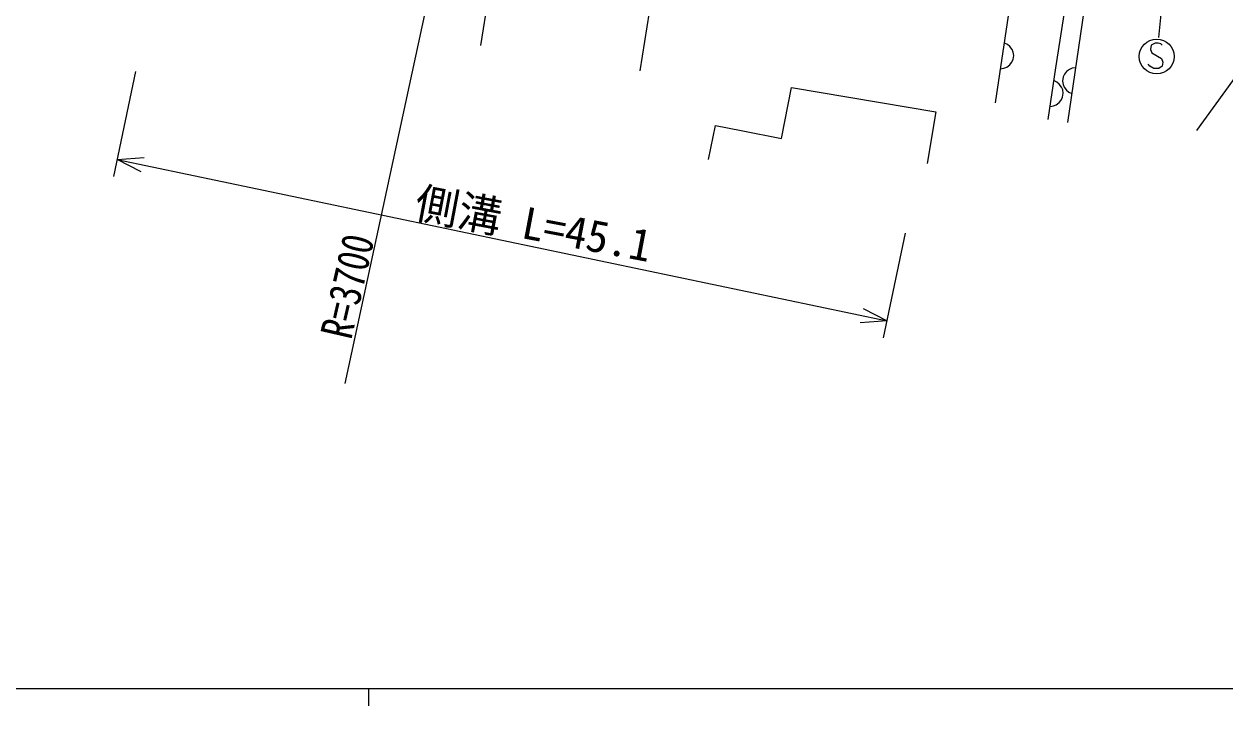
# Model space of a CAD drawing. Units: millimetres, scale not verified. Extents: x 40000 to 680000, y 20000 to 380000.
# Drawn here: x 248246 to 317092, y 204000 to 243104 of the extents above; entities that cross this region are included whole.
import ezdxf
from ezdxf.enums import TextEntityAlignment as Align

# ---------------------------------------------------------------- set-up
doc = ezdxf.new("R2010")
doc.units = ezdxf.units.MM
doc.header["$LTSCALE"] = 1000
for name, color, linetype, lineweight in [('M-BGD', 7, 'Continuous', 13), ('M-BGD-EXST', 7, 'Continuous', 13), ('M-STR-HTXT', 7, 'Continuous', 13), ('M-TTL-BAND', 7, 'Continuous', 13)]:
    doc.layers.add(name, color=color, linetype=linetype, lineweight=lineweight)
doc.styles.add('ＭＳ ゴシック', font='')
doc.styles.get('ＭＳ ゴシック').set_extended_font_data('MS Gothic')

msp = doc.modelspace()

# ---------------------------------------------------------------- linework, layer by layer
at = {"layer": 'M-BGD'}
for p, q in [((310180, 251837), (308060, 237462)), ((274432, 241878), (275226, 246814)), ((307398, 240592), (308414, 247118)), ((284333, 245350), (283540, 240414)), ((303936, 238591), (304747, 243954)), ((319857, 243094), (315454, 236992)), ((304623, 241928), (304454, 242014)), ((304758, 241816), (304623, 241928)), ((304884, 241646), (304758, 241816)), ((304860, 240891), (304947, 241060)), ((304950, 241484), (304884, 241646)), ((304947, 241060), (304983, 241297)), ((304983, 241297), (304950, 241484)), ((304229, 240531), (304416, 240563)), ((304416, 240563), (304578, 240630)), ((304578, 240630), (304749, 240756)), ((304749, 240756), (304860, 240891)), ((306961, 237638), (307398, 240592)), ((308004, 240373), (307893, 240237)), ((308174, 240499), (308004, 240373)), ((308336, 240566), (308174, 240499)), ((308523, 240599), (308336, 240566)), ((307459, 239772), (307290, 239857)), ((307594, 239661), (307459, 239772)), ((307720, 239490), (307594, 239661)), ((307808, 240068), (307773, 239831)), ((307773, 239831), (307806, 239644)), ((307806, 239644), (307873, 239482)), ((307893, 240237), (307808, 240068)), ((291670, 236538), (292248, 239456)), ((292248, 239456), (300520, 238067)), ((307700, 238735), (307785, 238904)), ((307787, 239329), (307720, 239490)), ((307785, 238904), (307820, 239142)), ((307820, 239142), (307787, 239329)), ((307873, 239482), (307999, 239312)), ((307999, 239312), (308135, 239201)), ((308135, 239201), (308304, 239116)), ((307070, 238373), (307257, 238406)), ((307257, 238406), (307418, 238474)), ((307418, 238474), (307589, 238600)), ((307589, 238600), (307700, 238735)), ((300520, 238067), (300023, 235108)), ((287489, 235328), (287878, 237290)), ((287878, 237290), (289365, 236995)), ((289365, 236995), (291670, 236538))]:
    msp.add_line(p, q, dxfattribs=at)
at = {"layer": 'M-BGD-EXST'}
for p, q in [((314526, 254544), (313282, 242338)), ((312856, 241882), (312816, 241642)), ((313096, 242002), (312856, 241882)), ((313256, 242002), (313096, 242002)), ((313416, 241962), (313256, 242002)), ((313496, 241882), (313416, 241962)), ((312816, 241642), (312896, 241442)), ((312896, 241442), (313456, 241122)), ((313456, 241122), (313536, 240922)), ((312776, 240682), (312696, 240802)), ((313016, 240562), (312776, 240682)), ((313296, 240562), (313016, 240562)), ((313496, 240682), (313296, 240562)), ((313536, 240922), (313496, 240682))]:
    msp.add_line(p, q, dxfattribs=at)
msp.add_circle((313176, 241242), 1000, dxfattribs=at)
at = {"layer": 'M-STR-HTXT'}
for p, q in [((276121, 266487), (266643, 222498)), ((254642, 240377), (253380, 234365)), ((253586, 235344), (255140, 235447)), ((254967, 234625), (253586, 235344)), ((253586, 235344), (297728, 226082)), ((297523, 225103), (298784, 231115)), ((296346, 226801), (297728, 226082)), ((297728, 226082), (296174, 225979))]:
    msp.add_line(p, q, dxfattribs=at)
at = {"layer": 'M-TTL-BAND'}
for p, q in [((40000, 205000), (579000, 205000)), ((268000, 205000), (268000, 204000))]:
    msp.add_line(p, q, dxfattribs=at)

# ---------------------------------------------------------------- texts
at = {"layer": 'M-STR-HTXT', "style": 'ＭＳ ゴシック'}
msp.add_text('側溝 L=45.1', height=1833, rotation=349.3, dxfattribs=at).set_placement((270438, 231464), align=Align.BOTTOM_LEFT)
at = {"layer": 'M-STR-HTXT', "style": 'ＭＳ ゴシック', "width": 0.8}
msp.add_text('R=3700', height=1833, rotation=77.1, dxfattribs=at).set_placement((267539, 224830), align=Align.BOTTOM_LEFT)

doc.saveas('drawing.dxf')
